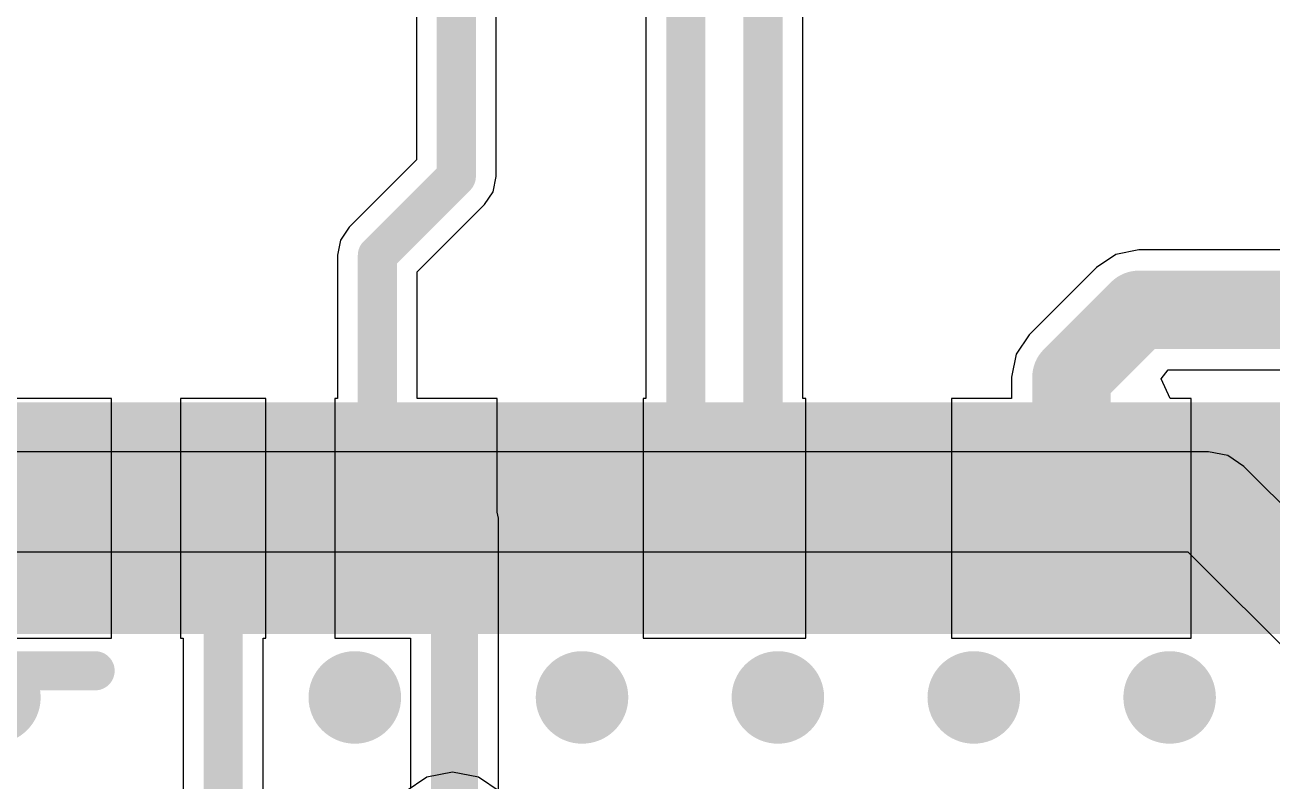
# Model space of a CAD drawing. Header units: millimetres. Extents: x -3 to 5381, y -54 to 5355.
# Drawn here: x 15.8 to 23.89, y -17.56 to -12.66 of the extents above; entities that cross this region are included whole.
import ezdxf

# ---------------------------------------------------------------- set-up
doc = ezdxf.new("R2010")
doc.units = ezdxf.units.MM
for name, color, linetype in [('BottomLayer', 5, 'Continuous'), ('TopLayer', 1, 'Continuous'), ('TopSolder', 216, 'Continuous'), ('ViaHoleLayer', 16, 'Continuous')]:
    doc.layers.add(name, color=color, linetype=linetype)

# ---------------------------------------------------------------- blocks, each defined once
blk = doc.blocks.new('FH12_30S_0_5SH_55__45')
at = {"layer": 'TopLayer'}
for points in [[(-3.4, 0.975), (-3.4, 2.275), (-3.1, 2.275), (-3.1, 0.975)], [(-2.9, 0.975), (-2.9, 2.275), (-2.6, 2.275), (-2.6, 0.975)], [(-2.4, 0.975), (-2.4, 2.275), (-2.1, 2.275), (-2.1, 0.975)], [(-1.9, 0.975), (-1.9, 2.275), (-1.6, 2.275), (-1.6, 0.975)], [(-1.4, 0.975), (-1.4, 2.275), (-1.1, 2.275), (-1.1, 0.975)], [(-0.9, 0.975), (-0.9, 2.275), (-0.6, 2.275), (-0.6, 0.975)], [(-0.4, 0.975), (-0.4, 2.275), (-0.1, 2.275), (-0.1, 0.975)], [(0.1, 0.975), (0.1, 2.275), (0.4, 2.275), (0.4, 0.975)], [(0.6, 0.975), (0.6, 2.275), (0.9, 2.275), (0.9, 0.975)], [(1.1, 0.975), (1.1, 2.275), (1.4, 2.275), (1.4, 0.975)], [(1.6, 0.975), (1.6, 2.275), (1.9, 2.275), (1.9, 0.975)], [(2.1, 0.975), (2.1, 2.275), (2.4, 2.275), (2.4, 0.975)], [(2.6, 0.975), (2.6, 2.275), (2.9, 2.275), (2.9, 0.975)], [(3.1, 0.975), (3.1, 2.275), (3.4, 2.275), (3.4, 0.975)], [(3.6, 0.975), (3.6, 2.275), (3.9, 2.275), (3.9, 0.975)], [(4.1, 0.975), (4.1, 2.275), (4.4, 2.275), (4.4, 0.975)]]:
    blk.add_hatch(color=1, dxfattribs=at).paths.add_polyline_path(points)
at = {"layer": 'TopSolder'}
for points in [[(-4.0016, 0.8734), (-4.0016, 2.3766), (-3.4984, 2.3766), (-3.4984, 0.8734)], [(-3.5016, 0.8734), (-3.5016, 2.3766), (-2.9984, 2.3766), (-2.9984, 0.8734)], [(-3.0016, 0.8734), (-3.0016, 2.3766), (-2.4984, 2.3766), (-2.4984, 0.8734)], [(-2.5016, 0.8734), (-2.5016, 2.3766), (-1.9984, 2.3766), (-1.9984, 0.8734)], [(-2.0016, 0.8734), (-2.0016, 2.3766), (-1.4984, 2.3766), (-1.4984, 0.8734)], [(-1.5016, 0.8734), (-1.5016, 2.3766), (-0.9984, 2.3766), (-0.9984, 0.8734)], [(-1.0016, 0.8734), (-1.0016, 2.3766), (-0.4984, 2.3766), (-0.4984, 0.8734)], [(-0.5016, 0.8734), (-0.5016, 2.3766), (0.0016, 2.3766), (0.0016, 0.8734)], [(-0.0016, 0.8734), (-0.0016, 2.3766), (0.5016, 2.3766), (0.5016, 0.8734)], [(0.4984, 0.8734), (0.4984, 2.3766), (1.0016, 2.3766), (1.0016, 0.8734)], [(0.9984, 0.8734), (0.9984, 2.3766), (1.5016, 2.3766), (1.5016, 0.8734)], [(1.4984, 0.8734), (1.4984, 2.3766), (2.0016, 2.3766), (2.0016, 0.8734)], [(1.9984, 0.8734), (1.9984, 2.3766), (2.5016, 2.3766), (2.5016, 0.8734)], [(2.4984, 0.8734), (2.4984, 2.3766), (3.0016, 2.3766), (3.0016, 0.8734)], [(2.9984, 0.8734), (2.9984, 2.3766), (3.5016, 2.3766), (3.5016, 0.8734)], [(3.4984, 0.8734), (3.4984, 2.3766), (4.0016, 2.3766), (4.0016, 0.8734)], [(3.9984, 0.8734), (3.9984, 2.3766), (4.5016, 2.3766), (4.5016, 0.8734)], [(4.4984, 0.8734), (4.4984, 2.3766), (5.0016, 2.3766), (5.0016, 0.8734)]]:
    blk.add_hatch(color=216, dxfattribs=at).paths.add_polyline_path(points)

msp = doc.modelspace()

# ---------------------------------------------------------------- hatches: boundary and pattern name
at = {"layer": 'BottomLayer'}
h = msp.add_hatch(color=5, dxfattribs=at)
edge = h.paths.add_edge_path()
edge.add_arc((15.6038, -17.0203), 0.3, 0, 360)
h = msp.add_hatch(color=5, dxfattribs=at)
edge = h.paths.add_edge_path()
edge.add_arc((17.9406, -17.0203), 0.3, 0, 360)
h = msp.add_hatch(color=5, dxfattribs=at)
edge = h.paths.add_edge_path()
edge.add_arc((19.4138, -17.0203), 0.3, 0, 360)
h = msp.add_hatch(color=5, dxfattribs=at)
edge = h.paths.add_edge_path()
edge.add_arc((20.6838, -17.0203), 0.3, 0, 360)
h = msp.add_hatch(color=5, dxfattribs=at)
edge = h.paths.add_edge_path()
edge.add_arc((21.9538, -17.0203), 0.3, 0, 360)
h = msp.add_hatch(color=5, dxfattribs=at)
edge = h.paths.add_edge_path()
edge.add_arc((23.2238, -17.0203), 0.3, 0, 360)
at = {"layer": 'TopLayer'}
h = msp.add_hatch(color=1, dxfattribs=at)
edge = h.paths.add_edge_path()
edge.add_arc((15.6038, -17.0203), 0.3, 0, 360)
h = msp.add_hatch(color=1, dxfattribs=at)
edge = h.paths.add_edge_path()
edge.add_arc((17.9406, -17.0203), 0.3, 0, 360)
h = msp.add_hatch(color=1, dxfattribs=at)
edge = h.paths.add_edge_path()
edge.add_arc((19.4138, -17.0203), 0.3, 0, 360)
h = msp.add_hatch(color=1, dxfattribs=at)
edge = h.paths.add_edge_path()
edge.add_arc((20.6838, -17.0203), 0.3, 0, 360)
h = msp.add_hatch(color=1, dxfattribs=at)
edge = h.paths.add_edge_path()
edge.add_arc((21.9538, -17.0203), 0.3, 0, 360)
h = msp.add_hatch(color=1, dxfattribs=at)
edge = h.paths.add_edge_path()
edge.add_arc((23.2238, -17.0203), 0.3, 0, 360)
at = {"layer": 'ViaHoleLayer'}
h = msp.add_hatch(color=16, dxfattribs=at)
edge = h.paths.add_edge_path()
edge.add_arc((17.9406, -17.0203), 0.15, 0, 360)
h = msp.add_hatch(color=16, dxfattribs=at)
edge = h.paths.add_edge_path()
edge.add_arc((19.4138, -17.0203), 0.15, 0, 360)
h = msp.add_hatch(color=16, dxfattribs=at)
edge = h.paths.add_edge_path()
edge.add_arc((20.6838, -17.0203), 0.15, 0, 360)
h = msp.add_hatch(color=16, dxfattribs=at)
edge = h.paths.add_edge_path()
edge.add_arc((21.9538, -17.0203), 0.15, 0, 360)
h = msp.add_hatch(color=16, dxfattribs=at)
edge = h.paths.add_edge_path()
edge.add_arc((23.2238, -17.0203), 0.15, 0, 360)

# ---------------------------------------------------------------- linework, layer by layer
at = {"layer": 'BottomLayer'}
for p, q in [((23.4765, -15.4279), (7.9571, -15.4279)), ((23.6004, -15.4525), (23.4765, -15.4279)), ((23.7054, -15.5227), (23.6004, -15.4525)), ((26.0744, -17.8917), (23.7054, -15.5227)), ((8.0912, -16.0753), (23.3424, -16.0753)), ((23.3424, -16.0753), (25.7114, -18.4443)), ((18.4085, -17.5374), (18.2673, -17.6318)), ((18.5751, -17.5043), (18.4085, -17.5374)), ((18.7417, -17.5374), (18.5751, -17.5043)), ((18.883, -17.6318), (18.7417, -17.5374))]:
    msp.add_line(p, q, dxfattribs=at)
at = {"layer": 'BottomLayer', "const_width": 0.381}
for points in [[(7.9571, -15.7516), (23.4765, -15.7516)], [(23.4765, -15.7516), (25.9403, -18.2154)]]:
    msp.add_lwpolyline(points, dxfattribs=at)
at = {"layer": 'BottomLayer', "const_width": 0.1905}
msp.add_lwpolyline([(23.3813, -15.7516, 1), (23.5718, -15.7516, 1)], format="xyb", close=True, dxfattribs=at)
msp.add_lwpolyline([(23.3813, -15.7516, 1), (23.5718, -15.7516, 1)], format="xyb", close=True, dxfattribs=at)
at = {"layer": 'TopLayer'}
for p, q in [((18.8577, -13.6421), (18.8577, -6.0955)), ((18.3397, -6.2814), (18.3397, -13.5349)), ((19.8281, -11.4011), (19.8281, -15.0811)), ((20.846, -15.0811), (20.846, -11.5384)), ((18.3397, -13.5349), (17.9039, -13.9707)), ((18.838, -13.7413), (18.8577, -13.6421)), ((18.7818, -13.8253), (18.838, -13.7413)), ((18.346, -14.2611), (18.7818, -13.8253)), ((17.9039, -13.9707), (17.8478, -14.0547)), ((17.8478, -14.0547), (17.8281, -14.1538)), ((22.8751, -14.1481), (22.7491, -14.2323)), ((23.0238, -14.1185), (22.8751, -14.1481)), ((26.5309, -14.1185), (23.0238, -14.1185)), ((17.8281, -14.1538), (17.8281, -15.0811)), ((18.346, -15.0811), (18.346, -14.2611)), ((22.7491, -14.2323), (22.3124, -14.669)), ((22.3124, -14.669), (22.2282, -14.7951)), ((22.2282, -14.7951), (22.1986, -14.9437)), ((22.1986, -14.9437), (22.1986, -15.0811)), ((23.1679, -14.9541), (23.214, -14.8955)), ((23.2275, -15.0811), (23.1679, -14.9541)), ((23.214, -14.8955), (26.4622, -14.8955)), ((16.3641, -15.0811), (15.3932, -15.0811)), ((16.3641, -16.6351), (16.3641, -15.0811)), ((17.3641, -15.0811), (16.8101, -15.0811)), ((16.8101, -15.0811), (16.8101, -16.6351)), ((17.3641, -16.6351), (17.3641, -15.0811)), ((17.8281, -15.0811), (17.8101, -15.0811)), ((17.8101, -15.0811), (17.8101, -16.6351)), ((18.8641, -15.0811), (18.346, -15.0811)), ((18.8641, -15.8185), (18.8641, -15.0811)), ((19.8281, -15.0811), (19.8101, -15.0811)), ((19.8101, -15.0811), (19.8101, -16.6351)), ((20.8641, -15.0811), (20.846, -15.0811)), ((20.8641, -16.6351), (20.8641, -15.0811)), ((22.1986, -15.0811), (21.8101, -15.0811)), ((21.8101, -15.0811), (21.8101, -16.6351)), ((23.3641, -15.0811), (23.2275, -15.0811)), ((23.3641, -16.6351), (23.3641, -15.0811)), ((18.8719, -15.8581), (18.8641, -15.8185)), ((18.8719, -17.6244), (18.8719, -15.8581)), ((15.3932, -16.6351), (16.3641, -16.6351)), ((16.8101, -16.6351), (16.8281, -16.6351)), ((16.8281, -16.6351), (16.8281, -17.6396)), ((17.346, -17.7468), (17.346, -16.6351)), ((17.346, -16.6351), (17.3641, -16.6351)), ((17.8101, -16.6351), (18.3022, -16.6351)), ((18.3022, -16.6351), (18.3022, -17.6085)), ((19.8101, -16.6351), (20.8641, -16.6351)), ((21.8101, -16.6351), (23.3641, -16.6351))]:
    msp.add_line(p, q, dxfattribs=at)
for points, const_width in [([(18.5987, -13.6421), (18.5987, -6.0955)], 0.254), ([(20.0871, -15.8581), (20.0871, -11.2493)], 0.254), ([(20.5871, -15.8581), (20.5871, -11.4311)], 0.254), ([(18.0871, -14.1538), (18.5987, -13.6421)], 0.254), ([(18.0871, -15.8581), (18.0871, -14.1538)], 0.254), ([(22.5871, -14.9437), (23.0238, -14.507)], 0.508), ([(23.0238, -14.507), (26.6604, -14.507)], 0.508), ([(22.5871, -15.8581), (22.5871, -14.9437)], 0.508), ([(17.0871, -17.7468), (17.0871, -15.8581)], 0.254), ([(18.5871, -17.9397), (18.5871, -15.8581)], 0.3048), ([(22.0872, -15.8581), (22.5871, -15.8581)], 0.254), ([(22.5871, -15.8581), (23.0872, -15.8581)], 0.254), ([(15.2984, -16.8475), (16.2567, -16.8475)], 0.254)]:
    msp.add_lwpolyline(points, dxfattribs=dict(at, const_width=const_width))
for points, const_width in [([(18.5352, -13.6421, 1), (18.6622, -13.6421, 1)], 0.127), ([(18.5352, -13.6421, 1), (18.6622, -13.6421, 1)], 0.127), ([(18.0236, -14.1538, 1), (18.1506, -14.1538, 1)], 0.127), ([(18.0236, -14.1538, 1), (18.1506, -14.1538, 1)], 0.127), ([(22.8968, -14.507, 1), (23.1508, -14.507, 1)], 0.254), ([(22.8968, -14.507, 1), (23.1508, -14.507, 1)], 0.254), ([(22.4601, -14.9437, 1), (22.7141, -14.9437, 1)], 0.254), ([(22.4601, -14.9437, 1), (22.7141, -14.9437, 1)], 0.254), ([(22.4601, -15.8581, 1), (22.7141, -15.8581, 1)], 0.254), ([(17.0236, -15.8581, 1), (17.1506, -15.8581, 1)], 0.127), ([(18.0236, -15.8581, 1), (18.1506, -15.8581, 1)], 0.127), ([(18.5109, -15.8581, 1), (18.6633, -15.8581, 1)], 0.1524), ([(20.0236, -15.8581, 1), (20.1506, -15.8581, 1)], 0.127), ([(20.5236, -15.8581, 1), (20.6506, -15.8581, 1)], 0.127), ([(22.0237, -15.8581, 1), (22.1507, -15.8581, 1)], 0.127), ([(22.5236, -15.8581, 1), (22.6506, -15.8581, 1)], 0.127), ([(22.5236, -15.8581, 1), (22.6506, -15.8581, 1)], 0.127), ([(23.0237, -15.8581, 1), (23.1507, -15.8581, 1)], 0.127), ([(16.1932, -16.8475, 1), (16.3202, -16.8475, 1)], 0.127)]:
    msp.add_lwpolyline(points, format="xyb", close=True, dxfattribs=dict(at, const_width=const_width))

# ---------------------------------------------------------------- block references
msp.add_blockref('FH12_30S_0_5SH_55__45', (19.3371, -17.4831))

doc.saveas('drawing.dxf')
